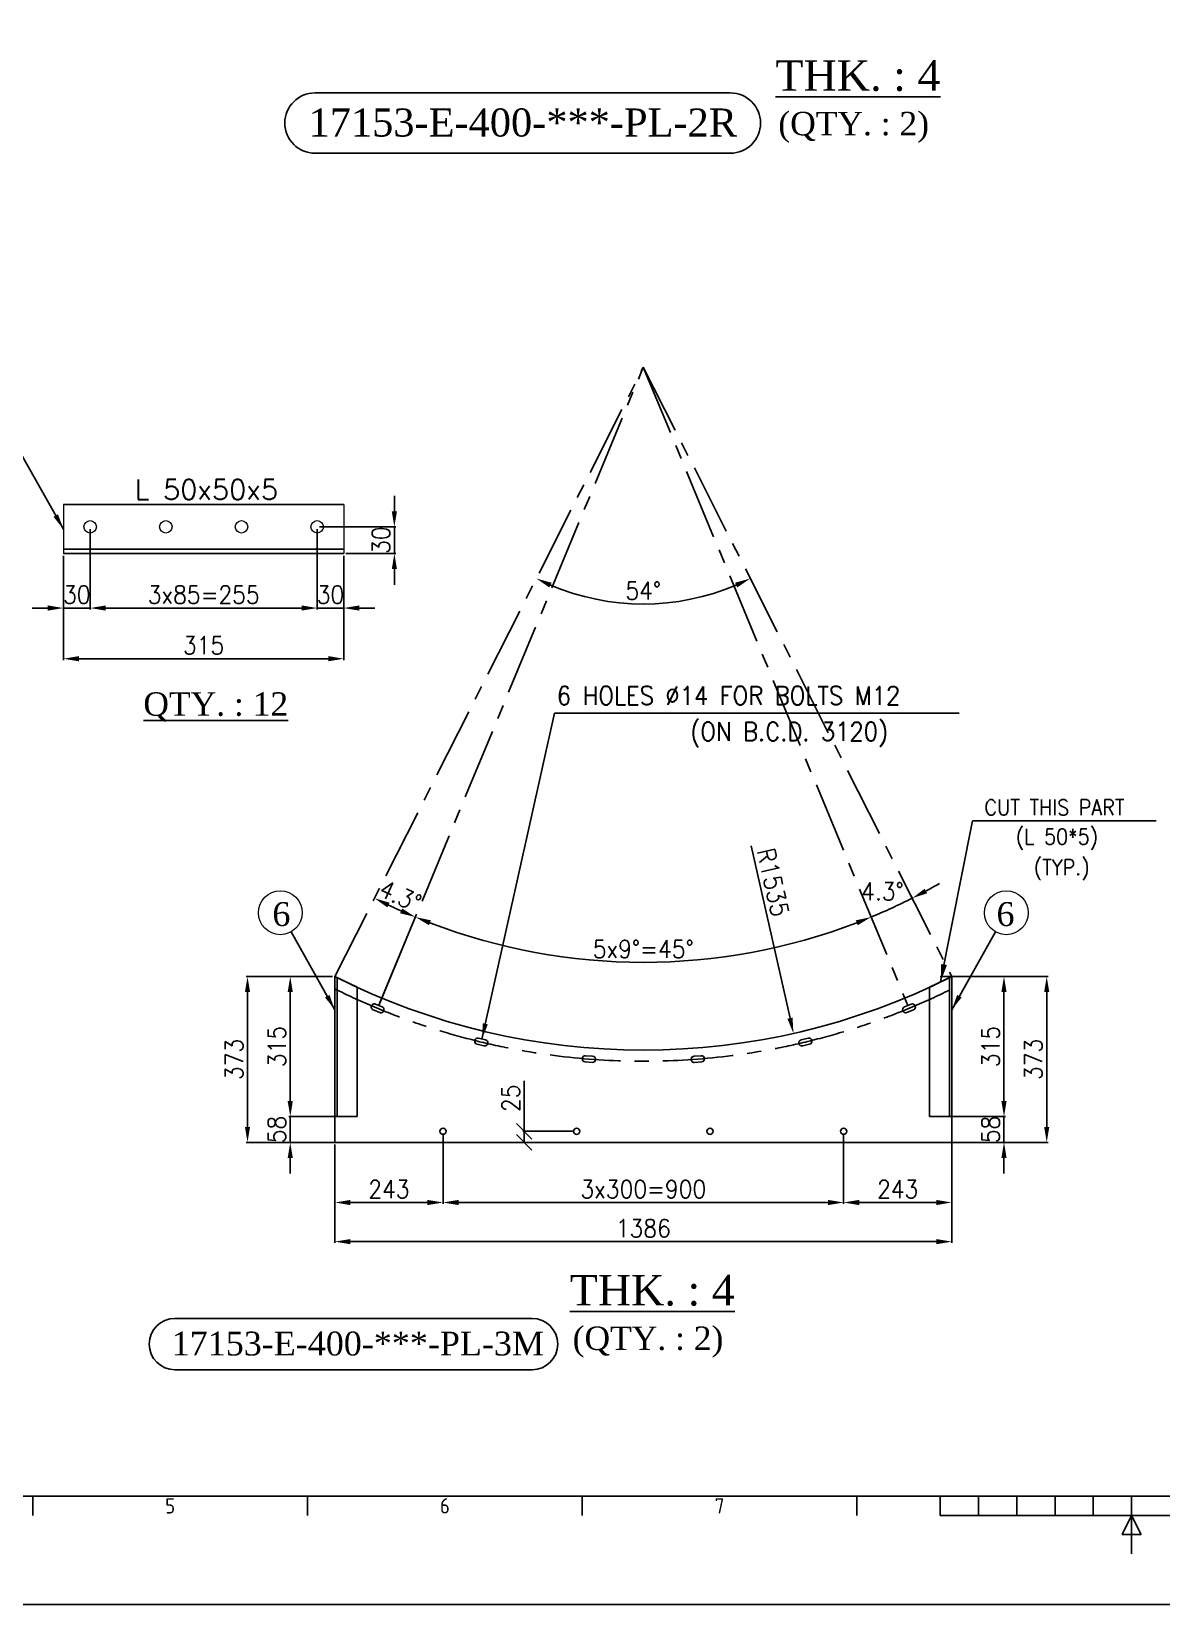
# Model space of a CAD drawing. Header units: millimetres. Extents: x 517777 to 536338, y -327622 to -292910.
# Drawn here: x 521799 to 524338, y -314973 to -311438 of the extents above; entities that cross this region are included whole.
import ezdxf
from ezdxf.enums import TextEntityAlignment as Align

# ---------------------------------------------------------------- set-up
doc = ezdxf.new("R2010")
doc.units = ezdxf.units.MM
doc.linetypes.add('CENTER', pattern=[50.8, 31.75, -6.35, 6.35, -6.35])
for name, color, linetype in [('2', 3, 'CENTER'), ('3-TEXT', 7, 'Continuous'), ('5', 8, 'Continuous'), ('CADRE', 5, 'Continuous'), ('Comment', 1, 'Continuous'), ('TEXT', 6, 'Continuous'), ('W LINE', 7, 'Continuous')]:
    doc.layers.add(name, color=color, linetype=linetype)
doc.styles.add('ISO Proportional', font='isocp.shx')
doc.styles.add('ROMANS', font='ROMANS.shx', dxfattribs={"width": 0.9})
doc.styles.add('STYLE1', font='times.ttf')
doc.styles.add('style7', font='times.ttf', dxfattribs={"height": 24})
doc.dimstyles.new('11', dxfattribs={"dimtxt": 40, "dimasz": 35, "dimexe": 3, "dimexo": 5, "dimgap": 10, "dimtad": 1, "dimdec": 0, "dimdsep": 46, "dimtxsty": 'ROMANS', "dimcen": 2.5, "dimclrd": 6, "dimclre": 6, "dimclrt": 2, "dimadec": 0, "dimazin": 0, "dimtfac": 1, "dimtdec": 0, "dimtmove": 0, "dimatfit": 3, "dimfxl": 1, "dimarcsym": 0})
doc.dimstyles.new('5', dxfattribs={"dimtxt": 45, "dimasz": 40, "dimexe": 3, "dimexo": 5, "dimgap": 15, "dimtad": 1, "dimdec": 0, "dimdsep": 46, "dimtxsty": 'ROMANS', "dimcen": 2.5, "dimclrd": 6, "dimclre": 6, "dimclrt": 2, "dimadec": 0, "dimazin": 0, "dimtfac": 1, "dimtdec": 0, "dimtmove": 0, "dimatfit": 3, "dimfxl": 1, "dimarcsym": 0})

# ---------------------------------------------------------------- blocks, each defined once
blk = doc.blocks.new('*D27')
at = {"color": 6, "lineweight": -2, "transparency": 16777216}
for p, q in [((521870.7, -312616.1), (521870.7, -312850.5)), ((522500.7, -312616.1), (522500.7, -312850.5)), ((521905.7, -312847.5), (522465.7, -312847.5))]:
    blk.add_line(p, q, dxfattribs=at)
at = {"color": 6, "transparency": 16777216}
for points in [[(521905.7, -312841.6), (521905.7, -312853.3), (521870.7, -312847.5)], [(522465.7, -312841.6), (522465.7, -312853.3), (522500.7, -312847.5)]]:
    blk.add_solid(points, dxfattribs=at)
at = {"layer": 'Defpoints', "color": 0, "transparency": 16777216}
for p in [(521870.7, -312611.1), (522500.7, -312611.1), (522500.7, -312847.5)]:
    blk.add_point(p, dxfattribs=at)
at = {"color": 2, "transparency": 16777216, "insert": (522185.7, -312817.5), "char_height": 40, "attachment_point": 5, "style": 'ROMANS'}
blk.add_mtext('315', dxfattribs=at)
blk = doc.blocks.new('*D28')
at = {"color": 6, "lineweight": -2, "transparency": 16777216}
for p, q in [((521931, -312556.1), (521931, -312736.6)), ((521870.7, -312616.1), (521870.7, -312736.6)), ((521835.7, -312733.6), (521800.7, -312733.6)), ((521931, -312733.6), (521870.7, -312733.6)), ((521966, -312733.6), (522001, -312733.6))]:
    blk.add_line(p, q, dxfattribs=at)
at = {"color": 6, "transparency": 16777216}
for points in [[(521835.7, -312727.7), (521835.7, -312739.4), (521870.7, -312733.6)], [(521966, -312727.7), (521966, -312739.4), (521931, -312733.6)]]:
    blk.add_solid(points, dxfattribs=at)
at = {"layer": 'Defpoints', "color": 0, "transparency": 16777216}
for p in [(521931, -312551.1), (521870.7, -312611.1), (521870.7, -312733.6)]:
    blk.add_point(p, dxfattribs=at)
at = {"color": 2, "transparency": 16777216, "insert": (521900.9, -312703.6), "char_height": 40, "attachment_point": 5, "style": 'ROMANS'}
blk.add_mtext('30', dxfattribs=at)
blk = doc.blocks.new('*D29')
at = {"color": 6, "lineweight": -2, "transparency": 16777216}
for p, q in [((522441, -312556.1), (522441, -312736.6)), ((522500.7, -312616.1), (522500.7, -312736.6)), ((522406, -312733.6), (522371, -312733.6)), ((522441, -312733.6), (522500.7, -312733.6)), ((522535.7, -312733.6), (522570.7, -312733.6))]:
    blk.add_line(p, q, dxfattribs=at)
at = {"color": 6, "transparency": 16777216}
for points in [[(522406, -312727.7), (522406, -312739.4), (522441, -312733.6)], [(522535.7, -312727.7), (522535.7, -312739.4), (522500.7, -312733.6)]]:
    blk.add_solid(points, dxfattribs=at)
at = {"layer": 'Defpoints', "color": 0, "transparency": 16777216}
for p in [(522441, -312551.1), (522500.7, -312611.1), (522500.7, -312733.6)]:
    blk.add_point(p, dxfattribs=at)
at = {"color": 2, "transparency": 16777216, "insert": (522470.9, -312703.6), "char_height": 40, "attachment_point": 5, "style": 'ROMANS'}
blk.add_mtext('30', dxfattribs=at)
blk = doc.blocks.new('*D30')
at = {"color": 6, "lineweight": -2, "transparency": 16777216}
for p, q in [((522614.4, -312516.1), (522614.4, -312481.1)), ((522446, -312551.1), (522617.4, -312551.1)), ((522614.4, -312611.1), (522614.4, -312551.1)), ((522505.7, -312611.1), (522617.4, -312611.1)), ((522614.4, -312646.1), (522614.4, -312681.1))]:
    blk.add_line(p, q, dxfattribs=at)
at = {"color": 6, "transparency": 16777216}
for points in [[(522608.6, -312516.1), (522620.2, -312516.1), (522614.4, -312551.1)], [(522608.6, -312646.1), (522620.2, -312646.1), (522614.4, -312611.1)]]:
    blk.add_solid(points, dxfattribs=at)
at = {"layer": 'Defpoints', "color": 0, "transparency": 16777216}
for p in [(522441, -312551.1), (522614.4, -312551.1), (522500.7, -312611.1)]:
    blk.add_point(p, dxfattribs=at)
at = {"color": 2, "transparency": 16777216, "insert": (522584.4, -312581.1), "char_height": 40, "attachment_point": 5, "rotation": 90, "style": 'ROMANS'}
blk.add_mtext('30', dxfattribs=at)
blk = doc.blocks.new('*D3')
at = {"color": 6, "lineweight": -2, "transparency": 16777216}
for p, q in [((522441, -312587), (522441, -312736.6)), ((521931, -312635.7), (521931, -312736.6)), ((521966, -312733.6), (522406, -312733.6))]:
    blk.add_line(p, q, dxfattribs=at)
at = {"color": 6, "transparency": 16777216}
for points in [[(521966, -312727.7), (521966, -312739.4), (521931, -312733.6)], [(522406, -312727.7), (522406, -312739.4), (522441, -312733.6)]]:
    blk.add_solid(points, dxfattribs=at)
at = {"layer": 'Defpoints', "color": 0, "transparency": 16777216}
for p in [(522441, -312582), (521931, -312630.7), (522441, -312733.6)]:
    blk.add_point(p, dxfattribs=at)
at = {"color": 2, "transparency": 16777216, "insert": (522186, -312703.6), "char_height": 40, "attachment_point": 5, "style": 'ROMANS'}
blk.add_mtext('3x85=255', dxfattribs=at)
blk = doc.blocks.new('*D265')
at = {"layer": 'Comment', "color": 6, "lineweight": -2, "transparency": 16777216}
blk.add_arc((523173.7, -312192.1), 532.4, 246.9296, 293.0704, dxfattribs=at)
at = {"layer": 'Comment', "color": 6, "transparency": 16777216}
for points in [[(522962.6, -312687.3), (522967.6, -312676.7), (522933.4, -312667.2)], [(523379.9, -312676.7), (523384.8, -312687.3), (523414.1, -312667.2)]]:
    blk.add_solid(points, dxfattribs=at)
at = {"layer": 'Defpoints', "color": 0, "transparency": 16777216}
for p in [(523173.7, -312192.1), (523173.7, -312192.1), (523090.9, -312718.1), (522480.7, -313561.8), (523866.7, -313561.8)]:
    blk.add_point(p, dxfattribs=at)
at = {"layer": 'Comment', "color": 2, "transparency": 16777216, "insert": (523173.7, -312694.5), "char_height": 40, "attachment_point": 5, "style": 'ROMANS'}
blk.add_mtext('54°', dxfattribs=at)
blk = doc.blocks.new('*D266')
at = {"layer": 'Comment', "color": 6, "lineweight": -2, "transparency": 16777216}
blk.add_arc((523173.7, -312192.1), 1337.8, 244.6613, 246.0009, dxfattribs=at)
at = {"layer": 'Comment', "color": 6, "transparency": 16777216}
for points in [[(522598.6, -313406.5), (522603.8, -313396), (522569.8, -313385.8)], [(522631.9, -313408.9), (522627.3, -313419.6), (522661.8, -313428.1)]]:
    blk.add_solid(points, dxfattribs=at)
at = {"layer": 'Defpoints', "color": 0, "transparency": 16777216}
for p in [(523173.7, -312192.1), (523173.7, -312192.1), (522600.1, -313400.7), (522480.7, -313561.8), (522579.4, -313626.9)]:
    blk.add_point(p, dxfattribs=at)
at = {"layer": 'Comment', "color": 2, "transparency": 16777216, "insert": (522627.9, -313380.6), "char_height": 40, "attachment_point": 5, "rotation": 335.3311, "style": 'ROMANS'}
blk.add_mtext('4.3°', dxfattribs=at)
blk = doc.blocks.new('*D267')
at = {"layer": 'Comment', "color": 6, "lineweight": -2, "transparency": 16777216}
for p, q in [((522581.3, -313622.3), (522662.9, -313425.3)), ((523686.6, -313430.4), (523686.8, -313430.9))]:
    blk.add_line(p, q, dxfattribs=at)
blk.add_arc((523173.7, -312192.1), 1337.8, 248.9991, 291.0009, dxfattribs=at)
at = {"layer": 'Comment', "color": 6, "transparency": 16777216}
for points in [[(522692.1, -313446.5), (522696.5, -313435.6), (522661.8, -313428.1)], [(523651, -313435.6), (523655.3, -313446.5), (523685.7, -313428.1)]]:
    blk.add_solid(points, dxfattribs=at)
at = {"layer": 'Defpoints', "color": 0, "transparency": 16777216}
for p in [(523173.7, -312192.1), (523684.7, -313425.8), (522999.1, -313518.5), (522579.4, -313626.9)]:
    blk.add_point(p, dxfattribs=at)
at = {"layer": 'Comment', "color": 2, "transparency": 16777216, "insert": (523173.7, -313499.9), "char_height": 40, "attachment_point": 5, "style": 'ROMANS'}
blk.add_mtext('5x9%%D=45°', dxfattribs=at)
blk = doc.blocks.new('*D268')
at = {"layer": 'Comment', "color": 6, "lineweight": -2, "transparency": 16777216}
for p, q in [((523775.2, -313380.8), (523779, -313388.5)), ((523686.6, -313430.4), (523686.8, -313430.9))]:
    blk.add_line(p, q, dxfattribs=at)
for start, end in [(298.3368, 299.8359), (292.5, 296.8378), (289.5019, 291.0009)]:
    blk.add_arc((523173.7, -312192.1), 1337.8, start, end, dxfattribs=at)
at = {"layer": 'Comment', "color": 6, "transparency": 16777216}
for points in [[(523811.4, -313374.8), (523806, -313364.4), (523777.7, -313385.8)], [(523651, -313435.6), (523655.3, -313446.5), (523685.7, -313428.1)]]:
    blk.add_solid(points, dxfattribs=at)
at = {"layer": 'Defpoints', "color": 0, "transparency": 16777216}
for p in [(523173.7, -312192.1), (523747.4, -313400.7), (523772.9, -313376.4), (523684.7, -313425.8)]:
    blk.add_point(p, dxfattribs=at)
at = {"layer": 'Comment', "color": 2, "transparency": 16777216, "insert": (523711.2, -313370.4), "char_height": 40, "attachment_point": 5, "style": 'ROMANS'}
blk.add_mtext('4.3°', dxfattribs=at)
blk = doc.blocks.new('*D270')
at = {"layer": 'Comment', "color": 6, "lineweight": -2, "transparency": 16777216}
for p, q in [((522475.7, -313561.8), (522281.4, -313561.8)), ((522284.4, -313899.7), (522284.4, -313596.8)), ((522507, -313934.7), (522281.4, -313934.7))]:
    blk.add_line(p, q, dxfattribs=at)
at = {"layer": 'Comment', "color": 6, "transparency": 16777216}
for points in [[(522278.6, -313596.8), (522290.2, -313596.8), (522284.4, -313561.8)], [(522278.6, -313899.7), (522290.2, -313899.7), (522284.4, -313934.7)]]:
    blk.add_solid(points, dxfattribs=at)
at = {"layer": 'Defpoints', "color": 0, "transparency": 16777216}
for p in [(522284.4, -313561.8), (522480.7, -313561.8), (522512, -313934.7)]:
    blk.add_point(p, dxfattribs=at)
at = {"layer": 'Comment', "color": 2, "transparency": 16777216, "insert": (522254.4, -313748.2), "char_height": 40, "attachment_point": 5, "rotation": 90, "style": 'ROMANS'}
blk.add_mtext('373', dxfattribs=at)
blk = doc.blocks.new('*D271')
at = {"layer": 'Comment', "color": 6, "lineweight": -2, "transparency": 16777216}
for p, q in [((522380.5, -313841.7), (522380.5, -313806.7)), ((522507, -313876.7), (522377.5, -313876.7)), ((522380.5, -313934.7), (522380.5, -313876.7)), ((522456, -313934.7), (522377.5, -313934.7)), ((522380.5, -313969.7), (522380.5, -314004.7))]:
    blk.add_line(p, q, dxfattribs=at)
at = {"layer": 'Comment', "color": 6, "transparency": 16777216}
for points in [[(522374.6, -313841.7), (522386.3, -313841.7), (522380.5, -313876.7)], [(522374.6, -313969.7), (522386.3, -313969.7), (522380.5, -313934.7)]]:
    blk.add_solid(points, dxfattribs=at)
at = {"layer": 'Defpoints', "color": 0, "transparency": 16777216}
for p in [(522380.5, -313876.7), (522512, -313876.7), (522461, -313934.7)]:
    blk.add_point(p, dxfattribs=at)
at = {"layer": 'Comment', "color": 2, "transparency": 16777216, "insert": (522350.5, -313905.7), "char_height": 40, "attachment_point": 5, "rotation": 90, "style": 'ROMANS'}
blk.add_mtext('58', dxfattribs=at)
blk = doc.blocks.new('*D269')
at = {"layer": 'Comment', "color": 6, "lineweight": -2, "transparency": 16777216}
for p, q in [((522444, -313561.8), (522377.5, -313561.8)), ((522380.5, -313841.7), (522380.5, -313596.8)), ((522408.3, -313876.7), (522377.5, -313876.7))]:
    blk.add_line(p, q, dxfattribs=at)
at = {"layer": 'Comment', "color": 6, "transparency": 16777216}
for points in [[(522374.6, -313596.8), (522386.3, -313596.8), (522380.5, -313561.8)], [(522374.6, -313841.7), (522386.3, -313841.7), (522380.5, -313876.7)]]:
    blk.add_solid(points, dxfattribs=at)
at = {"layer": 'Defpoints', "color": 0, "transparency": 16777216}
for p in [(522380.5, -313561.8), (522449, -313561.8), (522413.3, -313876.7)]:
    blk.add_point(p, dxfattribs=at)
at = {"layer": 'Comment', "color": 2, "transparency": 16777216, "insert": (522350.5, -313719.2), "char_height": 40, "attachment_point": 5, "rotation": 90, "style": 'ROMANS'}
blk.add_mtext('315', dxfattribs=at)
blk = doc.blocks.new('*D272')
at = {"layer": 'Comment', "color": 6, "lineweight": -2, "transparency": 16777216}
for p, q in [((523840.4, -313561.8), (524083.1, -313561.8)), ((524080.1, -313899.7), (524080.1, -313596.8)), ((523840.4, -313934.7), (524083.1, -313934.7))]:
    blk.add_line(p, q, dxfattribs=at)
at = {"layer": 'Comment', "color": 6, "transparency": 16777216}
for points in [[(524074.3, -313596.8), (524085.9, -313596.8), (524080.1, -313561.8)], [(524074.3, -313899.7), (524085.9, -313899.7), (524080.1, -313934.7)]]:
    blk.add_solid(points, dxfattribs=at)
at = {"layer": 'Defpoints', "color": 0, "transparency": 16777216}
for p in [(523835.4, -313561.8), (524080.1, -313561.8), (523835.4, -313934.7)]:
    blk.add_point(p, dxfattribs=at)
at = {"layer": 'Comment', "color": 2, "transparency": 16777216, "insert": (524050.1, -313748.2), "char_height": 40, "attachment_point": 5, "rotation": 90, "style": 'ROMANS'}
blk.add_mtext('373', dxfattribs=at)
blk = doc.blocks.new('*D273')
at = {"layer": 'Comment', "color": 6, "lineweight": -2, "transparency": 16777216}
for p, q in [((523984.1, -313841.7), (523984.1, -313806.7)), ((523840.4, -313876.7), (523987.1, -313876.7)), ((523984.1, -313934.7), (523984.1, -313876.7)), ((523891.4, -313934.7), (523987.1, -313934.7)), ((523984.1, -313969.7), (523984.1, -314004.7))]:
    blk.add_line(p, q, dxfattribs=at)
at = {"layer": 'Comment', "color": 6, "transparency": 16777216}
for points in [[(523978.2, -313841.7), (523989.9, -313841.7), (523984.1, -313876.7)], [(523978.2, -313969.7), (523989.9, -313969.7), (523984.1, -313934.7)]]:
    blk.add_solid(points, dxfattribs=at)
at = {"layer": 'Defpoints', "color": 0, "transparency": 16777216}
for p in [(523835.4, -313876.7), (523984.1, -313876.7), (523886.4, -313934.7)]:
    blk.add_point(p, dxfattribs=at)
at = {"layer": 'Comment', "color": 2, "transparency": 16777216, "insert": (523954.1, -313905.7), "char_height": 40, "attachment_point": 5, "rotation": 90, "style": 'ROMANS'}
blk.add_mtext('58', dxfattribs=at)
blk = doc.blocks.new('*D274')
at = {"layer": 'Comment', "color": 6, "lineweight": -2, "transparency": 16777216}
for p, q in [((523903.4, -313561.8), (523987.1, -313561.8)), ((523984.1, -313841.7), (523984.1, -313596.8)), ((523973.6, -313876.7), (523987.1, -313876.7))]:
    blk.add_line(p, q, dxfattribs=at)
at = {"layer": 'Comment', "color": 6, "transparency": 16777216}
for points in [[(523978.2, -313596.8), (523989.9, -313596.8), (523984.1, -313561.8)], [(523978.2, -313841.7), (523989.9, -313841.7), (523984.1, -313876.7)]]:
    blk.add_solid(points, dxfattribs=at)
at = {"layer": 'Defpoints', "color": 0, "transparency": 16777216}
for p in [(523898.4, -313561.8), (523984.1, -313561.8), (523968.6, -313876.7)]:
    blk.add_point(p, dxfattribs=at)
at = {"layer": 'Comment', "color": 2, "transparency": 16777216, "insert": (523954.1, -313719.2), "char_height": 40, "attachment_point": 5, "rotation": 90, "style": 'ROMANS'}
blk.add_mtext('315', dxfattribs=at)
blk = doc.blocks.new('*D275')
at = {"layer": 'Comment', "color": 6, "lineweight": -2, "transparency": 16777216}
for p, q in [((522480.7, -313939.7), (522480.7, -314072.7)), ((522723.7, -313914.7), (522723.7, -314072.7)), ((522515.7, -314069.7), (522688.7, -314069.7))]:
    blk.add_line(p, q, dxfattribs=at)
at = {"layer": 'Comment', "color": 6, "transparency": 16777216}
for points in [[(522515.7, -314063.9), (522515.7, -314075.6), (522480.7, -314069.7)], [(522688.7, -314063.9), (522688.7, -314075.6), (522723.7, -314069.7)]]:
    blk.add_solid(points, dxfattribs=at)
at = {"layer": 'Defpoints', "color": 0, "transparency": 16777216}
for p in [(522480.7, -313934.7), (522723.7, -313909.7), (522723.7, -314069.7)]:
    blk.add_point(p, dxfattribs=at)
at = {"layer": 'Comment', "color": 2, "transparency": 16777216, "insert": (522602.2, -314039.7), "char_height": 40, "attachment_point": 5, "style": 'ROMANS'}
blk.add_mtext('243', dxfattribs=at)
blk = doc.blocks.new('*D276')
at = {"layer": 'Comment', "color": 6, "lineweight": -2, "transparency": 16777216}
for p, q in [((522723.7, -313914.7), (522723.7, -314072.7)), ((523623.7, -313914.7), (523623.7, -314072.7)), ((522758.7, -314069.7), (523588.7, -314069.7))]:
    blk.add_line(p, q, dxfattribs=at)
at = {"layer": 'Comment', "color": 6, "transparency": 16777216}
for points in [[(522758.7, -314063.9), (522758.7, -314075.6), (522723.7, -314069.7)], [(523588.7, -314063.9), (523588.7, -314075.6), (523623.7, -314069.7)]]:
    blk.add_solid(points, dxfattribs=at)
at = {"layer": 'Defpoints', "color": 0, "transparency": 16777216}
for p in [(522723.7, -313909.7), (523623.7, -313909.7), (523623.7, -314069.7)]:
    blk.add_point(p, dxfattribs=at)
at = {"layer": 'Comment', "color": 2, "transparency": 16777216, "insert": (523173.7, -314039.7), "char_height": 40, "attachment_point": 5, "style": 'ROMANS'}
blk.add_mtext('3x300=900', dxfattribs=at)
blk = doc.blocks.new('*D277')
at = {"layer": 'Comment', "color": 6, "lineweight": -2, "transparency": 16777216}
for p, q in [((523623.7, -313914.7), (523623.7, -314072.7)), ((523866.7, -313936.2), (523866.7, -314072.7)), ((523658.7, -314069.7), (523831.7, -314069.7))]:
    blk.add_line(p, q, dxfattribs=at)
at = {"layer": 'Comment', "color": 6, "transparency": 16777216}
for points in [[(523658.7, -314063.9), (523658.7, -314075.6), (523623.7, -314069.7)], [(523831.7, -314063.9), (523831.7, -314075.6), (523866.7, -314069.7)]]:
    blk.add_solid(points, dxfattribs=at)
at = {"layer": 'Defpoints', "color": 0, "transparency": 16777216}
for p in [(523623.7, -313909.7), (523866.7, -313931.2), (523866.7, -314069.7)]:
    blk.add_point(p, dxfattribs=at)
at = {"layer": 'Comment', "color": 2, "transparency": 16777216, "insert": (523745.2, -314039.7), "char_height": 40, "attachment_point": 5, "style": 'ROMANS'}
blk.add_mtext('243', dxfattribs=at)
blk = doc.blocks.new('*D278')
at = {"layer": 'Comment', "color": 6, "lineweight": -2, "transparency": 16777216}
for p, q in [((522480.7, -313998.1), (522480.7, -314160.7)), ((523866.7, -313996.4), (523866.7, -314160.7)), ((523831.7, -314157.7), (522515.7, -314157.7))]:
    blk.add_line(p, q, dxfattribs=at)
at = {"layer": 'Comment', "color": 6, "transparency": 16777216}
for points in [[(522515.7, -314151.8), (522515.7, -314163.5), (522480.7, -314157.7)], [(523831.7, -314151.8), (523831.7, -314163.5), (523866.7, -314157.7)]]:
    blk.add_solid(points, dxfattribs=at)
at = {"layer": 'Defpoints', "color": 0, "transparency": 16777216}
for p in [(522480.7, -313993.1), (523866.7, -313991.4), (522480.7, -314157.7)]:
    blk.add_point(p, dxfattribs=at)
at = {"layer": 'Comment', "color": 2, "transparency": 16777216, "insert": (523173.7, -314127.7), "char_height": 40, "attachment_point": 5, "style": 'ROMANS'}
blk.add_mtext('1386', dxfattribs=at)
blk = doc.blocks.new('_Oblique')
at = {"color": 0, "linetype": 'ByBlock', "lineweight": -2}
blk.add_line((-0.5, -0.5), (0.5, 0.5), dxfattribs=at)
blk = doc.blocks.new('*D279')
at = {"layer": 'Comment', "color": 6, "lineweight": -2, "transparency": 16777216}
for p, q in [((522906, -313909.7), (522906, -313796.4)), ((523018.7, -313909.7), (522903, -313909.7)), ((522985.7, -313934.7), (522903, -313934.7)), ((522906, -313934.7), (522906, -313909.7))]:
    blk.add_line(p, q, dxfattribs=at)
at = {"layer": 'Defpoints', "color": 0, "transparency": 16777216}
for p in [(522906, -313909.7), (522990.7, -313934.7), (523023.7, -313909.7)]:
    blk.add_point(p, dxfattribs=at)
at = {"layer": 'Comment', "color": 6, "lineweight": -2, "transparency": 16777216, "xscale": 35, "yscale": 35, "zscale": 35}
for p, rotation in [((522906, -313909.7), 90), ((522906, -313934.7), 270)]:
    blk.add_blockref('_Oblique', p, dxfattribs=dict(at, rotation=rotation))
at = {"layer": 'Comment', "color": 2, "transparency": 16777216, "insert": (522876, -313835.5), "char_height": 40, "attachment_point": 5, "rotation": 90, "style": 'ROMANS'}
blk.add_mtext('25', dxfattribs=at)
blk = doc.blocks.new('*D281')
at = {"layer": 'Comment', "color": 6, "lineweight": -2, "transparency": 16777216}
blk.add_line((523416.1, -313268.3), (523503.3, -313655.5), dxfattribs=at)
at = {"layer": 'Comment', "color": 6, "transparency": 16777216}
blk.add_solid([(523509, -313654.2), (523497.6, -313656.8), (523511, -313689.6)], dxfattribs=at)
at = {"layer": 'Defpoints', "color": 0, "transparency": 16777216}
for p in [(523173.7, -312192.1), (523511, -313689.6)]:
    blk.add_point(p, dxfattribs=at)
at = {"layer": 'Comment', "color": 2, "transparency": 16777216, "insert": (523465.3, -313350), "char_height": 40, "attachment_point": 5, "rotation": 282.6922, "style": 'ROMANS'}
blk.add_mtext('R1535', dxfattribs=at)
blk = doc.blocks.new('KADR')
at = {"layer": 'CADRE', "color": 2}
for p, q in [((226374.3, -7198.2), (226374.3, -7100.9)), ((227769.7, -7198.2), (227769.7, -7100.9)), ((229165, -7198.2), (229165, -7100.9)), ((230560.4, -7198.2), (230560.4, -7100.9)), ((230983.4, -7198.2), (230983.4, -7100.9)), ((231177.9, -7198.2), (231177.9, -7100.9)), ((231372.4, -7198.2), (231372.4, -7100.9)), ((231566.8, -7198.2), (231566.8, -7100.9)), ((231761.3, -7198.2), (231761.3, -7100.9)), ((231955.8, -7100.9), (231955.8, -7198.2)), ((230983.4, -7198.2), (232928.2, -7198.2)), ((231955.8, -7198.2), (231907.2, -7295.4)), ((232004.4, -7295.4), (231955.8, -7198.2)), ((231955.8, -7198.2), (231955.8, -7392.6)), ((231907.2, -7295.4), (232004.4, -7295.4))]:
    blk.add_line(p, q, dxfattribs=at)
at = {"layer": 'CADRE', "color": 1}
blk.add_lwpolyline([(220145.5, -7651), (243248.6, -7651), (243248.6, 8686.2), (220145.5, 8686.2)], close=True, dxfattribs=at)
at = {"layer": 'CADRE'}
blk.add_lwpolyline([(220695.6, -7100.9), (242698.5, -7100.9), (242698.5, 8136.1), (220695.6, 8136.1)], close=True, dxfattribs=at)
at = {"layer": 'CADRE', "color": 2, "style": 'ISO Proportional'}
for s, p in [('5', (227072, -7149.5)), ('6', (228467.4, -7149.5)), ('7', (229862.7, -7149.5))]:
    blk.add_text(s, height=77.8, dxfattribs=at).set_placement(p, align=Align.MIDDLE)

msp = doc.modelspace()

# ---------------------------------------------------------------- linework, layer by layer
at = {"lineweight": 0}
for p, q in [((521870.73, -312501.12), (521870.73, -312611.12)), ((522500.7, -312501.12), (522500.7, -312611.12))]:
    msp.add_line(p, q, dxfattribs=at)
msp.add_line((521870.73, -312611.12), (522500.7, -312611.12))
for points in [[(522572.03, -313623.87, 1), (522566.67, -313636.8), (522581.45, -313642.92, 1), (522586.81, -313629.99)], [(523760.64, -313629.99, 1), (523766, -313642.92), (523780.78, -313636.8, 1), (523775.43, -313623.87)], [(522803.41, -313700.37, 1), (522800.14, -313713.98), (522815.7, -313717.72, 1), (522818.97, -313704.1)], [(523528.49, -313704.1, 1), (523531.76, -313717.72), (523547.31, -313713.98, 1), (523544.05, -313700.37)], [(523043.9, -313739.73, 1), (523042.81, -313753.69), (523058.76, -313754.94, 1), (523059.86, -313740.98)], [(523287.6, -313740.98, 1), (523288.7, -313754.94), (523304.65, -313753.69, 1), (523303.55, -313739.73)]]:
    msp.add_lwpolyline(points, format="xyb", close=True)
for centre in [(521930.97, -312551.12), (522100.97, -312551.12), (522270.97, -312551.12), (522441, -312551.12)]:
    msp.add_circle(centre, 14, dxfattribs=at)
at = {"color": 6, "lineweight": 0}
for centre in [(522358.14, -313418.51), (523989.32, -313418.51)]:
    msp.add_circle(centre, 49.22, dxfattribs=at)
at = {"layer": '2', "color": 3, "ltscale": 5}
for p, q in [((522480.73, -313561.81), (523173.73, -312192.14)), ((522579.42, -313626.93), (523173.73, -312192.14)), ((523173.73, -312192.14), (523866.73, -313561.81)), ((523173.73, -312192.14), (523768.03, -313626.93))]:
    msp.add_line(p, q, dxfattribs=at)
msp.add_arc((523173.73, -312192.14), 1560, 243.62587, 296.37413, dxfattribs=at)
at = {"layer": '5', "color": 6}
for points in [[(522436.15, -311711.37), (523369.19, -311711.37, 1), (523369.19, -311575.62), (522436.15, -311575.62, 1)], [(522121.31, -314445.49), (522923.71, -314445.49, 1), (522923.71, -314330.11), (522121.31, -314330.11, 1)]]:
    msp.add_lwpolyline(points, format="xyb", close=True, dxfattribs=at)
at = {"layer": 'Comment', "color": 0}
for p, q in [((522480.73, -313561.81), (522480.73, -313934.65)), ((522480.73, -313561.81), (522530.73, -313585.98)), ((522485.73, -313564.22), (522485.73, -313876.65)), ((522530.73, -313585.98), (522530.73, -313876.65)), ((523866.73, -313561.81), (523816.73, -313585.98)), ((523816.73, -313585.98), (523816.73, -313876.65)), ((523861.73, -313564.22), (523861.73, -313876.65)), ((523866.73, -313561.81), (523866.73, -313934.65)), ((522530.73, -313876.65), (522480.73, -313876.65)), ((523816.73, -313876.65), (523866.73, -313876.65))]:
    msp.add_line(p, q, dxfattribs=at)
msp.add_lwpolyline([(522480.73, -313934.65), (523866.73, -313934.65)], dxfattribs=at)
for centre in [(522723.73, -313909.65), (523023.73, -313909.65), (523323.73, -313909.65), (523623.73, -313909.65)]:
    msp.add_circle(centre, 7, dxfattribs=at)
msp.add_arc((523173.73, -312192.14), 1535, 243.16223, 296.83777, dxfattribs=at)
at = {"layer": 'W LINE'}
for p, q in [((522500.7, -312501.12), (521870.73, -312501.12)), ((522500.7, -312601.12), (521870.73, -312601.12)), ((521900.97, -312601.12), (522466.47, -312601.12))]:
    msp.add_line(p, q, dxfattribs=at)

# ---------------------------------------------------------------- block references
at = {"color": 11, "xscale": 0.4423078554687722, "yscale": 0.4423078554687722, "zscale": 0.4423078554687722}
msp.add_blockref('KADR', (421674.94, -311589.27), dxfattribs=at)

# ---------------------------------------------------------------- texts
at = {"color": 2, "lineweight": 0, "style": 'ROMANS', "width": 0.9}
for s, height, p in [('6 HOLES %%C14 FOR BOLTS M12', 41.6, (522979.35, -312951.21)), ('(ON B.C.D. 3120) ', 41.6, (523279.07, -313032.05)), (' CUT THIS PART', 35, (523918.68, -313199.18, 0.02)), ('(L 50*5)', 35, (524010.68, -313265, 0.02)), ('(TYP.)', 35, (524051.14, -313333.86, 0.02))]:
    msp.add_text(s, height=height, dxfattribs=at).set_placement(p)
at = {"layer": '3-TEXT', "color": 2, "style": 'STYLE1'}
for s, height, p in [('%%UTHK. : 4', 68.5728, (523470.4, -311570.98)), ('%%UQTY. : 12', 52.7483, (522050.45, -312975.68)), ('%%UTHK. : 4', 68.5728, (523008.28, -314301.19))]:
    msp.add_text(s, height=height, dxfattribs=at).set_placement(p)
for p in [(523646.4, -311644.63), (523184.28, -314374.85)]:
    msp.add_text('(QTY. : 2)', height=52.748, dxfattribs=at).set_placement(p, align=Align.MIDDLE_CENTER)
at = {"layer": '5', "color": 2, "style": 'style7'}
for s, height, p in [('17153-E-400-***-PL-2R', 63.0566, (522902.96, -311642.22)), ('6', 53.6, (522360.53, -313421.44)), ('6', 53.6, (523987.51, -313421.44)), ('17153-E-400-***-PL-3M', 53.5981, (522532.28, -314386.71))]:
    msp.add_text(s, height=height, dxfattribs=at).set_placement(p, align=Align.MIDDLE_CENTER)
at = {"layer": 'TEXT', "color": 2, "style": 'ROMANS'}
msp.add_text('L 50x50x5', height=45, dxfattribs=at).set_placement((522031.11, -312489.83))

# ---------------------------------------------------------------- dimensions: what is measured, and where the dimension line sits
at = {"color": 0}
for base, p1, p2, angle, picture, middle in [((522614.41, -312551.12), (522500.7, -312611.12), (522441, -312551.12), 90, '*D30', (522614.41, -312581.12)), ((522500.7, -312733.56), (522441, -312551.12), (522500.7, -312611.12), 180, '*D29', (522470.85, -312733.56))]:
    dim = msp.add_linear_dim(base=base, p1=p1, p2=p2, angle=angle, dimstyle='11', override={"dimlfac": 0.5}, dxfattribs=at)
    dim.commit()
    dim.dimension.update_dxf_attribs({"geometry": picture, "text_midpoint": middle, "dimtype": 160})
dim = msp.add_linear_dim(base=(521870.73, -312733.56), p1=(521930.97, -312551.12), p2=(521870.73, -312611.12), dimstyle='11', override={"dimlfac": 0.5}, dxfattribs=at)
dim.commit()
dim.dimension.update_dxf_attribs({"geometry": '*D28', "text_midpoint": (521900.85, -312733.56), "dimtype": 160})
dim = msp.add_linear_dim(base=(522441, -312733.56), p1=(521930.97, -312630.71), p2=(522441, -312582.03), text='3x85=<>', dimstyle='11', override={"dimlfac": 0.5}, dxfattribs=at)
dim.commit()
dim.dimension.update_dxf_attribs({"geometry": '*D3', "text_midpoint": (522185.99, -312703.56)})
dim = msp.add_linear_dim(base=(522500.7, -312847.46), p1=(521870.73, -312611.12), p2=(522500.7, -312611.12), dimstyle='11', override={"dimlfac": 0.5}, dxfattribs=at)
dim.commit()
dim.dimension.update_dxf_attribs({"geometry": '*D27', "text_midpoint": (522185.72, -312817.46)})
at = {"layer": 'Comment', "color": 0}
dim = msp.add_angular_dim_2l(base=(523090.94, -312718.06), line1=((522480.73, -313561.81), (523173.73, -312192.14)), line2=((523173.73, -312192.14), (523866.73, -313561.81)), dimstyle='11', dxfattribs=at)
dim.commit()
dim.dimension.update_dxf_attribs({"geometry": '*D265', "text_midpoint": (523173.73, -312694.54)})
dim = msp.add_angular_dim_2l(base=(522600.08, -313400.68), line1=((522579.42, -313626.93), (523173.73, -312192.14)), line2=((522480.73, -313561.81), (523173.73, -312192.14)), dimstyle='11', override={"dimadec": 1}, dxfattribs=at)
dim.commit()
dim.dimension.update_dxf_attribs({"geometry": '*D266', "text_midpoint": (522615.38, -313407.82), "dimtype": 162})
dim = msp.add_angular_dim_3p(base=(522999.11, -313518.47), center=(523173.73, -312192.14), p1=(523684.72, -313425.79), p2=(522579.42, -313626.93), text='5x9%%D=<>', dimstyle='11', override={"dimtmove": 1}, dxfattribs=at)
dim.commit()
dim.dimension.update_dxf_attribs({"geometry": '*D267', "text_midpoint": (523173.73, -313499.92)})
dim = msp.add_angular_dim_3p(base=(523747.37, -313400.68), center=(523173.73, -312192.14), p1=(523772.91, -313376.38), p2=(523684.72, -313425.79), dimstyle='11', override={"dimadec": 1, "dimtmove": 1}, dxfattribs=at)
dim.commit()
dim.dimension.update_dxf_attribs({"geometry": '*D268', "text_midpoint": (523711.16, -313370.43), "dimtype": 165})
dim = msp.add_radius_dim(center=(523173.73, -312192.14), mpoint=(523510.99, -313689.64), dimstyle='11', dxfattribs=at)
dim.commit()
dim.dimension.update_dxf_attribs({"geometry": '*D281', "text_midpoint": (523435.99, -313356.62), "dimtype": 164})
for base, p1, p2, picture, middle in [((522284.41, -313561.81), (522512.02, -313934.65), (522480.73, -313561.81), '*D270', (522254.41, -313748.23)), ((522380.46, -313561.81), (522413.27, -313876.65), (522449.01, -313561.81), '*D269', (522350.46, -313719.23)), ((524080.1, -313561.81), (523835.44, -313934.65), (523835.44, -313561.81), '*D272', (524050.1, -313748.23)), ((523984.05, -313561.81), (523968.59, -313876.65), (523898.44, -313561.81), '*D274', (523954.05, -313719.23))]:
    dim = msp.add_linear_dim(base=base, p1=p1, p2=p2, angle=90, dimstyle='11', dxfattribs=at)
    dim.commit()
    dim.dimension.update_dxf_attribs({"geometry": picture, "text_midpoint": middle})
dim = msp.add_linear_dim(base=(522905.99, -313909.65), p1=(522990.67, -313934.65), p2=(523023.73, -313909.65), angle=90, dimstyle='11', override={"dimblk1": 'Oblique', "dimblk2": 'Oblique', "dimsah": 1}, dxfattribs=at)
dim.commit()
dim.dimension.update_dxf_attribs({"geometry": '*D279', "text_midpoint": (522875.99, -313835.51)})
for base, p1, p2, picture, middle in [((522380.46, -313876.65), (522461.04, -313934.65), (522512.02, -313876.65), '*D271', (522380.46, -313905.65)), ((523984.05, -313876.65), (523886.41, -313934.65), (523835.44, -313876.65), '*D273', (523984.05, -313905.65))]:
    dim = msp.add_linear_dim(base=base, p1=p1, p2=p2, angle=90, dimstyle='11', dxfattribs=at)
    dim.commit()
    dim.dimension.update_dxf_attribs({"geometry": picture, "text_midpoint": middle, "dimtype": 160})
for base, p1, p2, picture, middle in [((522723.73, -314069.73), (522480.73, -313934.65), (522723.73, -313909.65), '*D275', (522602.23, -314039.73)), ((522480.73, -314157.67), (523866.73, -313991.38), (522480.73, -313993.12), '*D278', (523173.73, -314127.67))]:
    dim = msp.add_linear_dim(base=base, p1=p1, p2=p2, dimstyle='11', dxfattribs=at)
    dim.commit()
    dim.dimension.update_dxf_attribs({"geometry": picture, "text_midpoint": middle})
dim = msp.add_linear_dim(base=(523623.73, -314069.73), p1=(522723.73, -313909.65), p2=(523623.73, -313909.65), text='3x300=<>', dimstyle='11', override={"dimtmove": 1}, dxfattribs=at)
dim.commit()
dim.dimension.update_dxf_attribs({"geometry": '*D276', "text_midpoint": (523173.73, -314039.73)})
dim = msp.add_linear_dim(base=(523866.73, -314069.73), p1=(523623.73, -313909.65), p2=(523866.73, -313931.17), dimstyle='11', override={"dimtmove": 1}, dxfattribs=at)
dim.commit()
dim.dimension.update_dxf_attribs({"geometry": '*D277', "text_midpoint": (523745.23, -314039.73)})

# ---------------------------------------------------------------- leaders
at = {"lineweight": 0}
for points in [[(521870.73, -312556.12), (521772.26, -312380.97)], [(522480.73, -313636.57), (522382.25, -313461.41)], [(523866.73, -313636.57), (523965.2, -313461.41)]]:
    msp.add_leader(points, dimstyle='11', dxfattribs=at)
msp.add_leader([(523841.73, -313573.89, 0.02), (523913.01, -313211.64, 0.02), (524325.72, -313211.64, 0.02)], dimstyle='5')
at = {"layer": 'Comment', "color": 0}
msp.add_leader([(522811.19, -313702.23), (522974.45, -312969.95), (523883.68, -312969.95)], dimstyle='11', override={"dimtmove": 1}, dxfattribs=at)

doc.saveas('drawing.dxf')
